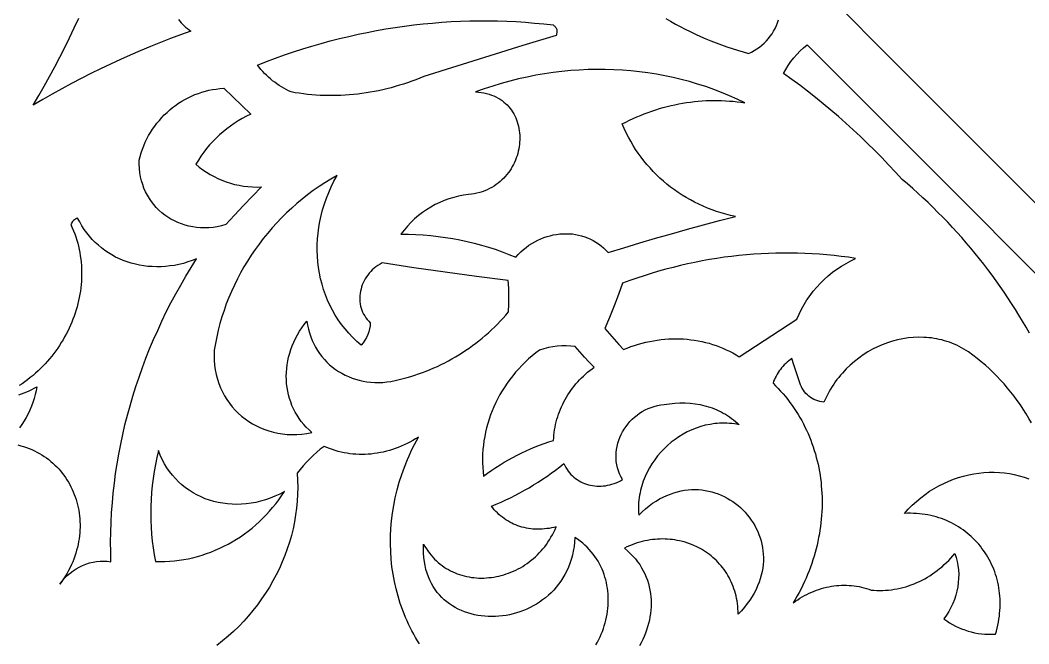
# Model space of a CAD drawing. Extents: x -3069 to -2029, y 258 to 1298.
# Drawn here: x -2813.2 to -2711.5, y 400.1 to 462.9 of the extents above; entities that cross this region are included whole.
import ezdxf

# ---------------------------------------------------------------- set-up
doc = ezdxf.new("R2010")
doc.units = 0
doc.layers.add('LAYER_1', color=18, linetype='CONTINUOUS')
doc.layers.add('LAYER_2', color=174, linetype='CONTINUOUS')

msp = doc.modelspace()

# ---------------------------------------------------------------- linework, layer by layer
at = {"layer": 'LAYER_1'}
for points in [[(-2797.28, 462.97), (-2797.15, 462.8), (-2797.01, 462.64), (-2796.86, 462.49), (-2796.71, 462.34), (-2796.55, 462.2), (-2796.38, 462.06), (-2796.21, 461.93), (-2796.03, 461.8), (-2797.06, 461.43), (-2798.08, 461.04), (-2799.1, 460.65), (-2800.11, 460.23), (-2801.12, 459.81), (-2802.13, 459.37), (-2803.13, 458.93), (-2804.13, 458.47), (-2805.12, 457.99), (-2806.1, 457.51), (-2807.09, 457.01), (-2808.06, 456.5), (-2809.03, 455.97), (-2810, 455.44), (-2810.95, 454.89), (-2811.91, 454.33), (-2811.35, 455.29), (-2810.8, 456.25), (-2810.27, 457.21), (-2809.75, 458.18), (-2809.23, 459.16), (-2808.74, 460.14), (-2808.25, 461.12), (-2807.78, 462.12), (-2807.32, 463.11)], [(-2748.15, 463.08), (-2747.67, 462.79), (-2747.17, 462.51), (-2746.68, 462.25), (-2746.18, 461.99), (-2745.67, 461.74), (-2745.16, 461.49), (-2744.64, 461.26), (-2744.12, 461.03), (-2743.59, 460.82), (-2743.06, 460.61), (-2742.53, 460.41), (-2741.99, 460.22), (-2741.45, 460.04), (-2740.9, 459.86), (-2740.35, 459.7), (-2739.79, 459.55), (-2739.5, 459.68), (-2739.22, 459.83), (-2738.96, 460), (-2738.7, 460.18), (-2738.46, 460.37), (-2738.22, 460.58), (-2738, 460.8), (-2737.8, 461.04), (-2737.61, 461.28), (-2737.43, 461.53), (-2737.27, 461.8), (-2737.12, 462.07), (-2736.99, 462.35), (-2736.88, 462.64), (-2736.78, 462.93)], [(-2711.47, 431.36), (-2711.81, 431.96), (-2712.17, 432.57), (-2712.53, 433.16), (-2712.89, 433.75), (-2713.27, 434.34), (-2713.65, 434.92), (-2714.04, 435.5), (-2714.43, 436.07), (-2714.83, 436.64), (-2715.24, 437.2), (-2715.66, 437.76), (-2716.08, 438.31), (-2716.51, 438.86), (-2716.95, 439.4), (-2717.4, 439.93), (-2717.85, 440.46), (-2718.3, 440.99), (-2718.77, 441.51), (-2719.24, 442.02), (-2719.72, 442.53), (-2720.2, 443.03), (-2720.7, 443.53), (-2721.19, 444.02), (-2721.7, 444.51), (-2722.21, 444.99), (-2722.73, 445.46), (-2723.25, 445.93), (-2723.78, 446.39), (-2724.32, 446.84), (-2724.99, 447.59), (-2725.68, 448.32), (-2726.37, 449.05), (-2727.07, 449.76), (-2727.79, 450.47), (-2728.51, 451.16), (-2729.24, 451.84), (-2729.98, 452.52), (-2730.73, 453.18), (-2731.5, 453.83), (-2732.27, 454.48), (-2733.05, 455.11), (-2733.84, 455.73), (-2734.63, 456.34), (-2735.44, 456.93), (-2736.26, 457.52), (-2736.04, 457.94), (-2735.79, 458.34), (-2735.52, 458.72), (-2735.23, 459.1), (-2734.93, 459.45), (-2734.6, 459.79), (-2734.25, 460.11), (-2733.88, 460.41), (-2696.24, 422.76)], [(-2813.47, 420.09), (-2813.18, 420.01), (-2812.89, 419.93), (-2812.61, 419.84), (-2812.33, 419.73), (-2812.06, 419.62), (-2811.8, 419.5), (-2811.54, 419.37), (-2811.29, 419.24), (-2811.05, 419.09), (-2810.81, 418.94), (-2810.58, 418.78), (-2810.36, 418.61), (-2810.14, 418.44), (-2809.93, 418.26), (-2809.73, 418.07), (-2809.53, 417.88), (-2809.34, 417.68), (-2809.16, 417.47), (-2808.99, 417.26), (-2808.82, 417.04), (-2808.67, 416.82), (-2808.52, 416.59), (-2808.37, 416.35), (-2808.24, 416.11), (-2808.11, 415.87), (-2807.99, 415.62), (-2807.88, 415.37), (-2807.78, 415.11), (-2807.68, 414.85), (-2807.59, 414.59), (-2807.52, 414.32), (-2807.45, 414.05), (-2807.39, 413.78), (-2807.33, 413.51), (-2807.29, 413.23), (-2807.25, 412.95), (-2807.23, 412.66), (-2807.21, 412.38), (-2807.2, 412.09), (-2807.2, 411.81), (-2807.21, 411.52), (-2807.23, 411.23), (-2807.26, 410.94), (-2807.29, 410.64), (-2807.34, 410.35), (-2807.4, 410.06), (-2807.46, 409.77), (-2807.54, 409.48), (-2807.63, 409.18), (-2807.72, 408.89), (-2807.83, 408.6), (-2807.94, 408.31), (-2808.07, 408.03), (-2808.2, 407.74), (-2808.35, 407.45), (-2808.51, 407.17), (-2808.67, 406.89), (-2808.85, 406.61), (-2809.04, 406.33), (-2809.24, 406.06), (-2809.01, 406.37), (-2808.75, 406.66), (-2808.49, 406.93), (-2808.2, 407.18), (-2807.9, 407.41), (-2807.59, 407.61), (-2807.27, 407.79), (-2806.94, 407.95), (-2806.6, 408.09), (-2806.25, 408.2), (-2805.89, 408.29), (-2805.53, 408.35), (-2805.17, 408.38), (-2804.81, 408.39), (-2804.45, 408.37), (-2804.09, 408.32), (-2804.11, 409.31), (-2804.12, 410.3), (-2804.11, 411.29), (-2804.07, 412.28), (-2804.02, 413.27), (-2803.94, 414.26), (-2803.85, 415.24), (-2803.74, 416.23), (-2803.61, 417.22), (-2803.46, 418.2), (-2803.29, 419.18), (-2803.1, 420.16), (-2802.89, 421.14), (-2802.67, 422.11), (-2802.42, 423.08), (-2802.16, 424.05), (-2801.87, 425.02), (-2801.57, 425.98), (-2801.25, 426.93), (-2800.91, 427.89), (-2800.55, 428.83), (-2800.18, 429.78), (-2799.79, 430.71), (-2799.37, 431.64), (-2798.94, 432.57), (-2798.5, 433.49), (-2798.03, 434.4), (-2797.55, 435.31), (-2797.05, 436.2), (-2796.53, 437.1), (-2795.99, 437.98), (-2795.44, 438.86), (-2795.89, 438.68), (-2796.33, 438.53), (-2796.78, 438.39), (-2797.23, 438.28), (-2797.68, 438.19), (-2798.13, 438.13), (-2798.58, 438.08), (-2799.03, 438.05), (-2799.47, 438.04), (-2799.91, 438.06), (-2800.35, 438.09), (-2800.78, 438.14), (-2801.2, 438.21), (-2801.62, 438.3), (-2802.04, 438.41), (-2802.44, 438.54), (-2802.84, 438.69), (-2803.23, 438.85), (-2803.61, 439.03), (-2803.98, 439.24), (-2804.34, 439.45), (-2804.69, 439.69), (-2805.03, 439.94), (-2805.35, 440.21), (-2805.67, 440.5), (-2805.97, 440.8), (-2806.25, 441.12), (-2806.52, 441.46), (-2806.77, 441.81), (-2807.01, 442.18), (-2807.23, 442.56), (-2807.44, 442.96), (-2807.56, 442.92), (-2807.67, 442.86), (-2807.77, 442.79), (-2807.86, 442.71), (-2807.95, 442.62), (-2808.01, 442.52), (-2808.07, 442.41), (-2808.11, 442.29), (-2807.98, 441.98), (-2807.85, 441.68), (-2807.73, 441.37), (-2807.62, 441.05), (-2807.52, 440.74), (-2807.43, 440.43), (-2807.35, 440.11), (-2807.28, 439.79), (-2807.22, 439.47), (-2807.17, 439.15), (-2807.12, 438.83), (-2807.09, 438.51), (-2807.06, 438.18), (-2807.04, 437.86), (-2807.04, 437.54), (-2807.04, 437.21), (-2807.04, 436.89), (-2807.06, 436.57), (-2807.09, 436.25), (-2807.12, 435.92), (-2807.16, 435.6), (-2807.21, 435.28), (-2807.27, 434.96), (-2807.34, 434.64), (-2807.42, 434.33), (-2807.5, 434.01), (-2807.59, 433.7), (-2807.69, 433.38), (-2807.79, 433.07), (-2807.91, 432.77), (-2808.03, 432.46), (-2808.16, 432.16), (-2808.29, 431.86), (-2808.44, 431.56), (-2808.59, 431.27), (-2808.75, 430.98), (-2808.91, 430.69), (-2809.09, 430.4), (-2809.27, 430.12), (-2809.45, 429.85), (-2809.65, 429.57), (-2809.85, 429.3), (-2810.05, 429.04), (-2810.27, 428.78), (-2810.49, 428.52), (-2810.71, 428.27), (-2810.95, 428.03), (-2811.19, 427.79), (-2811.43, 427.55), (-2811.68, 427.32), (-2811.94, 427.1), (-2812.21, 426.88), (-2812.48, 426.67), (-2812.75, 426.46), (-2813.03, 426.26), (-2813.32, 426.07)], [(-2711.28, 422.31), (-2711.54, 422.77), (-2711.82, 423.23), (-2712.1, 423.69), (-2712.39, 424.13), (-2712.7, 424.57), (-2713.02, 425), (-2713.34, 425.42), (-2713.68, 425.83), (-2714.03, 426.24), (-2714.39, 426.63), (-2714.76, 427.02), (-2715.14, 427.4), (-2715.52, 427.77), (-2715.92, 428.13), (-2716.33, 428.48), (-2716.75, 428.82), (-2717.18, 429.15), (-2717.62, 429.47), (-2717.85, 429.62), (-2718.08, 429.76), (-2718.32, 429.89), (-2718.56, 430.02), (-2718.8, 430.14), (-2719.05, 430.24), (-2719.3, 430.35), (-2719.55, 430.44), (-2719.8, 430.52), (-2720.05, 430.6), (-2720.31, 430.67), (-2720.57, 430.73), (-2720.83, 430.78), (-2721.09, 430.83), (-2721.35, 430.87), (-2721.61, 430.9), (-2721.87, 430.92), (-2722.14, 430.93), (-2722.67, 430.94), (-2723.19, 430.92), (-2723.72, 430.87), (-2724.25, 430.79), (-2724.77, 430.68), (-2725.29, 430.54), (-2725.8, 430.38), (-2726.31, 430.19), (-2726.81, 429.97), (-2727.29, 429.73), (-2727.77, 429.46), (-2728.24, 429.17), (-2728.69, 428.85), (-2729.13, 428.51), (-2729.55, 428.14), (-2729.95, 427.75), (-2730.34, 427.34), (-2730.52, 427.13), (-2730.7, 426.9), (-2730.88, 426.68), (-2731.05, 426.45), (-2731.21, 426.21), (-2731.37, 425.97), (-2731.52, 425.72), (-2731.67, 425.47), (-2731.81, 425.21), (-2731.95, 424.95), (-2732.07, 424.68), (-2732.19, 424.41), (-2732.41, 424.43), (-2732.62, 424.47), (-2732.82, 424.53), (-2733.02, 424.6), (-2733.21, 424.68), (-2733.39, 424.78), (-2733.56, 424.88), (-2733.72, 425.01), (-2733.87, 425.14), (-2734.02, 425.28), (-2734.15, 425.44), (-2734.27, 425.6), (-2734.38, 425.78), (-2734.47, 425.96), (-2734.55, 426.15), (-2734.62, 426.35), (-2734.84, 426.96), (-2735.04, 427.56), (-2735.24, 428.18), (-2735.42, 428.79), (-2735.59, 428.68), (-2735.75, 428.56), (-2735.9, 428.43), (-2736.05, 428.29), (-2736.19, 428.16), (-2736.33, 428.01), (-2736.46, 427.86), (-2736.59, 427.71), (-2736.7, 427.55), (-2736.81, 427.38), (-2736.92, 427.22), (-2737.02, 427.04), (-2737.11, 426.87), (-2737.19, 426.69), (-2737.27, 426.51), (-2737.33, 426.32), (-2737.07, 426.06), (-2736.81, 425.79), (-2736.56, 425.52), (-2736.31, 425.24), (-2736.08, 424.96), (-2735.85, 424.67), (-2735.63, 424.38), (-2735.41, 424.08), (-2735.2, 423.78), (-2735, 423.48), (-2734.81, 423.17), (-2734.62, 422.85), (-2734.44, 422.54), (-2734.27, 422.22), (-2734.11, 421.9), (-2733.95, 421.57), (-2733.8, 421.24), (-2733.66, 420.9), (-2733.53, 420.57), (-2733.4, 420.23), (-2733.28, 419.89), (-2733.17, 419.54), (-2733.06, 419.19), (-2732.97, 418.84), (-2732.88, 418.49), (-2732.79, 418.14), (-2732.72, 417.78), (-2732.65, 417.42), (-2732.59, 417.06), (-2732.54, 416.7), (-2732.49, 416.33), (-2732.46, 415.97), (-2732.43, 415.6), (-2732.4, 415.23), (-2732.39, 414.86), (-2732.38, 414.49), (-2732.38, 414.12), (-2732.39, 413.75), (-2732.4, 413.38), (-2732.43, 413), (-2732.46, 412.63), (-2732.5, 412.25), (-2732.54, 411.88), (-2732.6, 411.5), (-2732.66, 411.13), (-2732.73, 410.76), (-2732.8, 410.38), (-2732.89, 410.01), (-2732.98, 409.64), (-2733.08, 409.26), (-2733.19, 408.89), (-2733.3, 408.52), (-2733.42, 408.15), (-2733.55, 407.78), (-2733.69, 407.41), (-2733.84, 407.05), (-2733.99, 406.68), (-2734.15, 406.32), (-2734.32, 405.96), (-2734.5, 405.6), (-2734.69, 405.24), (-2734.88, 404.89), (-2735.08, 404.53), (-2735.29, 404.18), (-2735.07, 404.34), (-2734.84, 404.5), (-2734.62, 404.64), (-2734.39, 404.78), (-2734.15, 404.91), (-2733.91, 405.04), (-2733.68, 405.15), (-2733.43, 405.26), (-2733.19, 405.36), (-2732.94, 405.46), (-2732.7, 405.54), (-2732.45, 405.62), (-2732.2, 405.69), (-2731.95, 405.75), (-2731.69, 405.8), (-2731.44, 405.85), (-2731.19, 405.89), (-2730.93, 405.92), (-2730.68, 405.94), (-2730.42, 405.95), (-2730.17, 405.96), (-2729.91, 405.95), (-2729.66, 405.94), (-2729.41, 405.92), (-2729.16, 405.9), (-2728.91, 405.86), (-2728.66, 405.82), (-2728.41, 405.77), (-2728.17, 405.71), (-2727.92, 405.64), (-2727.68, 405.56), (-2727.44, 405.47), (-2727.15, 405.45), (-2726.86, 405.43), (-2726.56, 405.43), (-2726.27, 405.43), (-2725.98, 405.45), (-2725.68, 405.47), (-2725.39, 405.5), (-2725.1, 405.55), (-2724.81, 405.6), (-2724.52, 405.66), (-2724.23, 405.73), (-2723.95, 405.81), (-2723.67, 405.9), (-2723.39, 406), (-2723.11, 406.1), (-2722.84, 406.22), (-2722.56, 406.34), (-2722.3, 406.47), (-2722.03, 406.61), (-2721.77, 406.76), (-2721.51, 406.92), (-2721.26, 407.09), (-2721.01, 407.26), (-2720.77, 407.44), (-2720.53, 407.63), (-2720.29, 407.82), (-2720.07, 408.03), (-2719.84, 408.24), (-2719.62, 408.46), (-2719.41, 408.68), (-2719.21, 408.92), (-2719.01, 409.16), (-2718.87, 408.75), (-2718.77, 408.34), (-2718.69, 407.93), (-2718.64, 407.5), (-2718.61, 407.08), (-2718.62, 406.65), (-2718.65, 406.22), (-2718.71, 405.8), (-2718.79, 405.37), (-2718.9, 404.95), (-2719.04, 404.53), (-2719.2, 404.12), (-2719.39, 403.72), (-2719.6, 403.32), (-2719.84, 402.93), (-2720.1, 402.56), (-2719.82, 402.36), (-2719.54, 402.17), (-2719.24, 402), (-2718.94, 401.84), (-2718.63, 401.7), (-2718.32, 401.56), (-2718, 401.45), (-2717.67, 401.34), (-2717.34, 401.25), (-2717, 401.17), (-2716.66, 401.11), (-2716.31, 401.06), (-2715.97, 401.03), (-2715.61, 401.01), (-2715.26, 401.01), (-2714.9, 401.02), (-2714.81, 401.32), (-2714.73, 401.63), (-2714.66, 401.93), (-2714.6, 402.23), (-2714.55, 402.53), (-2714.51, 402.83), (-2714.48, 403.12), (-2714.45, 403.42), (-2714.43, 403.71), (-2714.43, 404), (-2714.43, 404.29), (-2714.44, 404.58), (-2714.46, 404.87), (-2714.48, 405.15), (-2714.52, 405.43), (-2714.56, 405.71), (-2714.61, 405.98), (-2714.67, 406.25), (-2714.74, 406.52), (-2714.81, 406.79), (-2714.89, 407.05), (-2714.98, 407.31), (-2715.08, 407.56), (-2715.18, 407.82), (-2715.29, 408.06), (-2715.41, 408.31), (-2715.54, 408.54), (-2715.67, 408.78), (-2715.81, 409.01), (-2715.95, 409.23), (-2716.1, 409.46), (-2716.26, 409.67), (-2716.42, 409.88), (-2716.59, 410.09), (-2716.77, 410.29), (-2716.95, 410.48), (-2717.14, 410.67), (-2717.34, 410.86), (-2717.54, 411.04), (-2717.74, 411.21), (-2717.95, 411.37), (-2718.17, 411.53), (-2718.39, 411.69), (-2718.62, 411.83), (-2718.85, 411.97), (-2719.09, 412.11), (-2719.33, 412.23), (-2719.58, 412.35), (-2719.83, 412.47), (-2720.08, 412.57), (-2720.34, 412.67), (-2720.61, 412.76), (-2720.88, 412.84), (-2721.15, 412.91), (-2721.43, 412.98), (-2721.71, 413.04), (-2721.99, 413.09), (-2722.28, 413.13), (-2722.57, 413.16), (-2722.87, 413.19), (-2723.17, 413.2), (-2723.47, 413.21), (-2723.78, 413.21), (-2724.09, 413.2), (-2723.7, 413.62), (-2723.29, 414.03), (-2722.87, 414.41), (-2722.44, 414.77), (-2721.99, 415.1), (-2721.54, 415.42), (-2721.07, 415.71), (-2720.6, 415.97), (-2720.11, 416.22), (-2719.62, 416.44), (-2719.12, 416.63), (-2718.62, 416.8), (-2718.11, 416.95), (-2717.6, 417.08), (-2717.09, 417.18), (-2716.57, 417.26), (-2716.06, 417.31), (-2715.54, 417.34), (-2715.03, 417.34), (-2714.51, 417.32), (-2714, 417.27), (-2713.5, 417.2), (-2713, 417.11), (-2712.5, 416.99), (-2712.02, 416.84), (-2711.53, 416.67)], [(-2813.37, 425.15), (-2813.1, 425.24), (-2812.84, 425.33), (-2812.57, 425.44), (-2812.32, 425.56), (-2812.06, 425.68), (-2811.81, 425.81), (-2811.56, 425.96), (-2811.63, 425.55), (-2811.72, 425.16), (-2811.82, 424.76), (-2811.95, 424.37), (-2812.09, 423.99), (-2812.25, 423.61), (-2812.43, 423.24), (-2812.62, 422.87), (-2812.83, 422.52), (-2813.05, 422.17), (-2813.29, 421.83)], [(-2755.18, 399.95), (-2755.03, 400.21), (-2754.89, 400.48), (-2754.76, 400.76), (-2754.64, 401.03), (-2754.53, 401.31), (-2754.43, 401.59), (-2754.34, 401.88), (-2754.25, 402.17), (-2754.18, 402.45), (-2754.12, 402.74), (-2754.06, 403.04), (-2754.02, 403.33), (-2753.98, 403.62), (-2753.96, 403.91), (-2753.94, 404.2), (-2753.94, 404.5), (-2753.94, 404.79), (-2753.96, 405.08), (-2753.98, 405.37), (-2754.02, 405.65), (-2754.07, 405.94), (-2754.12, 406.22), (-2754.19, 406.5), (-2754.27, 406.78), (-2754.36, 407.05), (-2754.46, 407.33), (-2754.57, 407.59), (-2754.69, 407.86), (-2754.82, 408.11), (-2754.97, 408.37), (-2755.12, 408.62), (-2755.29, 408.86), (-2755.47, 409.1), (-2755.65, 409.33), (-2755.85, 409.56), (-2756.07, 409.78), (-2756.29, 409.99), (-2756.52, 410.2), (-2756.77, 410.4), (-2757.03, 410.59), (-2757.3, 410.77), (-2757.33, 410.3), (-2757.39, 409.85), (-2757.47, 409.4), (-2757.56, 408.98), (-2757.68, 408.56), (-2757.81, 408.16), (-2757.96, 407.78), (-2758.13, 407.4), (-2758.31, 407.05), (-2758.51, 406.7), (-2758.72, 406.37), (-2758.95, 406.06), (-2759.19, 405.76), (-2759.44, 405.47), (-2759.7, 405.2), (-2759.98, 404.94), (-2760.27, 404.7), (-2760.56, 404.47), (-2760.87, 404.26), (-2761.18, 404.06), (-2761.5, 403.87), (-2761.83, 403.7), (-2762.16, 403.55), (-2762.5, 403.41), (-2762.84, 403.28), (-2763.19, 403.17), (-2763.54, 403.07), (-2763.9, 402.99), (-2764.25, 402.92), (-2764.61, 402.87), (-2764.97, 402.83), (-2765.32, 402.81), (-2765.68, 402.8), (-2766.04, 402.81), (-2766.39, 402.83), (-2766.74, 402.87), (-2767.09, 402.92), (-2767.43, 402.99), (-2767.77, 403.07), (-2768.1, 403.16), (-2768.43, 403.28), (-2768.75, 403.4), (-2769.06, 403.55), (-2769.36, 403.71), (-2769.65, 403.88), (-2769.94, 404.07), (-2770.21, 404.27), (-2770.47, 404.49), (-2770.72, 404.73), (-2770.96, 404.98), (-2771.18, 405.24), (-2771.39, 405.52), (-2771.59, 405.82), (-2771.77, 406.13), (-2771.93, 406.46), (-2772.08, 406.8), (-2772.21, 407.16), (-2772.32, 407.54), (-2772.41, 407.93), (-2772.48, 408.33), (-2772.53, 408.75), (-2772.56, 409.19), (-2772.57, 409.64), (-2772.56, 410.11), (-2772.42, 409.87), (-2772.28, 409.63), (-2772.13, 409.41), (-2771.97, 409.19), (-2771.8, 408.98), (-2771.63, 408.79), (-2771.45, 408.6), (-2771.27, 408.42), (-2771.08, 408.25), (-2770.89, 408.09), (-2770.69, 407.93), (-2770.48, 407.79), (-2770.27, 407.65), (-2770.06, 407.53), (-2769.84, 407.41), (-2769.62, 407.3), (-2769.39, 407.2), (-2769.16, 407.11), (-2768.93, 407.03), (-2768.69, 406.96), (-2768.46, 406.89), (-2768.21, 406.84), (-2767.97, 406.79), (-2767.73, 406.75), (-2767.48, 406.72), (-2767.23, 406.7), (-2766.98, 406.68), (-2766.73, 406.68), (-2766.48, 406.68), (-2766.23, 406.7), (-2765.98, 406.72), (-2765.73, 406.74), (-2765.48, 406.78), (-2765.22, 406.83), (-2764.97, 406.88), (-2764.73, 406.94), (-2764.48, 407.01), (-2764.23, 407.09), (-2763.99, 407.17), (-2763.75, 407.27), (-2763.51, 407.37), (-2763.27, 407.48), (-2763.03, 407.6), (-2762.8, 407.72), (-2762.57, 407.86), (-2762.35, 408), (-2762.13, 408.15), (-2761.91, 408.3), (-2761.7, 408.47), (-2761.49, 408.64), (-2761.29, 408.82), (-2761.09, 409.01), (-2760.9, 409.21), (-2760.71, 409.41), (-2760.53, 409.62), (-2760.35, 409.84), (-2760.18, 410.06), (-2760.02, 410.3), (-2759.86, 410.54), (-2759.72, 410.79), (-2759.57, 411.04), (-2759.44, 411.3), (-2759.31, 411.57), (-2759.2, 411.85), (-2759.43, 411.79), (-2759.67, 411.74), (-2759.9, 411.69), (-2760.14, 411.66), (-2760.37, 411.63), (-2760.61, 411.61), (-2760.84, 411.6), (-2761.07, 411.6), (-2761.3, 411.61), (-2761.53, 411.62), (-2761.76, 411.65), (-2761.98, 411.68), (-2762.2, 411.72), (-2762.42, 411.76), (-2762.64, 411.82), (-2762.86, 411.88), (-2763.07, 411.95), (-2763.27, 412.03), (-2763.48, 412.12), (-2763.68, 412.21), (-2763.88, 412.32), (-2764.07, 412.43), (-2764.26, 412.54), (-2764.44, 412.67), (-2764.62, 412.8), (-2764.79, 412.94), (-2764.96, 413.08), (-2765.12, 413.24), (-2765.28, 413.4), (-2765.43, 413.56), (-2765.58, 413.74), (-2765.71, 413.92), (-2765.23, 414.12), (-2764.74, 414.33), (-2764.26, 414.55), (-2763.79, 414.78), (-2763.31, 415.02), (-2762.84, 415.26), (-2762.38, 415.52), (-2761.92, 415.78), (-2761.47, 416.06), (-2761.02, 416.34), (-2760.57, 416.63), (-2760.13, 416.93), (-2759.69, 417.24), (-2759.26, 417.55), (-2758.84, 417.88), (-2758.42, 418.21), (-2758.32, 418.01), (-2758.22, 417.82), (-2758.1, 417.63), (-2757.98, 417.46), (-2757.85, 417.29), (-2757.71, 417.13), (-2757.56, 416.98), (-2757.4, 416.84), (-2757.24, 416.71), (-2757.07, 416.6), (-2756.89, 416.49), (-2756.71, 416.38), (-2756.52, 416.29), (-2756.33, 416.21), (-2756.13, 416.14), (-2755.93, 416.08), (-2755.73, 416.03), (-2755.52, 416), (-2755.31, 415.97), (-2755.1, 415.95), (-2754.88, 415.94), (-2754.66, 415.95), (-2754.45, 415.96), (-2754.23, 415.99), (-2754.01, 416.03), (-2753.79, 416.08), (-2753.57, 416.14), (-2753.35, 416.21), (-2753.14, 416.29), (-2752.92, 416.39), (-2752.71, 416.49), (-2752.5, 416.61), (-2752.66, 416.9), (-2752.8, 417.19), (-2752.92, 417.49), (-2753.01, 417.8), (-2753.08, 418.1), (-2753.13, 418.41), (-2753.15, 418.72), (-2753.16, 419.03), (-2753.14, 419.34), (-2753.1, 419.65), (-2753.05, 419.95), (-2752.97, 420.26), (-2752.88, 420.56), (-2752.77, 420.85), (-2752.64, 421.14), (-2752.49, 421.42), (-2752.33, 421.69), (-2752.15, 421.95), (-2751.96, 422.2), (-2751.75, 422.45), (-2751.53, 422.68), (-2751.29, 422.9), (-2751.04, 423.1), (-2750.78, 423.29), (-2750.51, 423.46), (-2750.22, 423.62), (-2749.92, 423.76), (-2749.62, 423.88), (-2749.3, 423.98), (-2748.97, 424.07), (-2748.63, 424.13), (-2748.29, 424.16), (-2747.76, 424.25), (-2747.24, 424.31), (-2746.72, 424.34), (-2746.2, 424.34), (-2745.69, 424.31), (-2745.18, 424.25), (-2744.68, 424.16), (-2744.19, 424.05), (-2743.71, 423.9), (-2743.48, 423.82), (-2743.24, 423.73), (-2743.01, 423.63), (-2742.79, 423.53), (-2742.56, 423.42), (-2742.34, 423.3), (-2742.13, 423.18), (-2741.92, 423.05), (-2741.71, 422.91), (-2741.5, 422.77), (-2741.3, 422.62), (-2741.11, 422.46), (-2740.92, 422.3), (-2740.73, 422.13), (-2740.98, 422.18), (-2741.23, 422.21), (-2741.48, 422.25), (-2741.73, 422.27), (-2741.98, 422.28), (-2742.22, 422.29), (-2742.47, 422.29), (-2742.71, 422.28), (-2742.96, 422.26), (-2743.2, 422.24), (-2743.68, 422.17), (-2744.16, 422.07), (-2744.62, 421.94), (-2745.08, 421.79), (-2745.53, 421.61), (-2745.97, 421.4), (-2746.4, 421.17), (-2746.81, 420.92), (-2747.21, 420.65), (-2747.6, 420.36), (-2747.97, 420.04), (-2748.32, 419.71), (-2748.65, 419.36), (-2748.97, 418.99), (-2749.26, 418.6), (-2749.54, 418.2), (-2749.79, 417.78), (-2750.02, 417.35), (-2750.23, 416.91), (-2750.41, 416.46), (-2750.56, 415.99), (-2750.69, 415.52), (-2750.74, 415.28), (-2750.79, 415.03), (-2750.82, 414.79), (-2750.85, 414.54), (-2750.88, 414.29), (-2750.89, 414.04), (-2750.9, 413.79), (-2750.9, 413.54), (-2750.89, 413.28), (-2750.87, 413.03), (-2750.53, 413.36), (-2750.18, 413.67), (-2749.83, 413.95), (-2749.48, 414.21), (-2749.12, 414.44), (-2748.76, 414.65), (-2748.4, 414.84), (-2748.04, 415.01), (-2747.68, 415.15), (-2747.32, 415.28), (-2746.96, 415.38), (-2746.6, 415.46), (-2746.25, 415.53), (-2745.89, 415.57), (-2745.54, 415.59), (-2745.19, 415.6), (-2744.84, 415.59), (-2744.5, 415.56), (-2744.16, 415.51), (-2743.83, 415.45), (-2743.5, 415.37), (-2743.18, 415.27), (-2742.87, 415.16), (-2742.56, 415.04), (-2742.25, 414.9), (-2741.96, 414.74), (-2741.67, 414.57), (-2741.39, 414.39), (-2741.12, 414.2), (-2740.86, 413.99), (-2740.61, 413.78), (-2740.37, 413.55), (-2740.14, 413.31), (-2739.92, 413.06), (-2739.72, 412.8), (-2739.52, 412.53), (-2739.34, 412.25), (-2739.17, 411.97), (-2739.02, 411.67), (-2738.87, 411.37), (-2738.75, 411.06), (-2738.63, 410.75), (-2738.54, 410.42), (-2738.46, 410.1), (-2738.39, 409.76), (-2738.34, 409.43), (-2738.31, 409.09), (-2738.3, 408.74), (-2738.3, 408.39), (-2738.33, 408.04), (-2738.37, 407.68), (-2738.43, 407.33), (-2738.51, 406.97), (-2738.61, 406.61), (-2738.73, 406.25), (-2738.88, 405.89), (-2739.04, 405.53), (-2739.23, 405.17), (-2739.44, 404.81), (-2739.67, 404.45), (-2739.93, 404.1), (-2740.21, 403.74), (-2740.52, 403.39), (-2740.85, 403.05), (-2740.85, 403.32), (-2740.87, 403.59), (-2740.89, 403.86), (-2740.92, 404.12), (-2740.96, 404.38), (-2741.01, 404.63), (-2741.06, 404.88), (-2741.12, 405.13), (-2741.19, 405.37), (-2741.27, 405.61), (-2741.36, 405.84), (-2741.45, 406.07), (-2741.54, 406.29), (-2741.65, 406.51), (-2741.76, 406.73), (-2741.88, 406.94), (-2742, 407.14), (-2742.13, 407.34), (-2742.27, 407.54), (-2742.41, 407.73), (-2742.56, 407.91), (-2742.72, 408.09), (-2742.88, 408.27), (-2743.04, 408.44), (-2743.21, 408.6), (-2743.39, 408.76), (-2743.57, 408.91), (-2743.75, 409.05), (-2744.13, 409.33), (-2744.53, 409.58), (-2744.95, 409.8), (-2745.38, 410), (-2745.82, 410.17), (-2746.28, 410.32), (-2746.75, 410.43), (-2746.99, 410.48), (-2747.23, 410.52), (-2747.47, 410.56), (-2747.71, 410.58), (-2747.96, 410.6), (-2748.21, 410.61), (-2748.46, 410.62), (-2748.71, 410.61), (-2748.97, 410.6), (-2749.22, 410.58), (-2749.48, 410.55), (-2749.73, 410.52), (-2749.99, 410.47), (-2750.25, 410.42), (-2750.51, 410.36), (-2750.76, 410.29), (-2751.02, 410.22), (-2751.28, 410.13), (-2751.54, 410.04), (-2751.8, 409.93), (-2752.06, 409.82), (-2752.32, 409.7), (-2752.01, 409.44), (-2751.72, 409.17), (-2751.46, 408.9), (-2751.21, 408.61), (-2750.98, 408.32), (-2750.77, 408.03), (-2750.58, 407.72), (-2750.41, 407.41), (-2750.26, 407.1), (-2750.12, 406.78), (-2750, 406.46), (-2749.9, 406.13), (-2749.81, 405.81), (-2749.74, 405.47), (-2749.69, 405.14), (-2749.65, 404.8), (-2749.62, 404.47), (-2749.62, 404.13), (-2749.62, 403.79), (-2749.65, 403.45), (-2749.68, 403.11), (-2749.74, 402.77), (-2749.8, 402.44), (-2749.88, 402.1), (-2749.97, 401.77), (-2750.08, 401.44), (-2750.19, 401.12), (-2750.32, 400.8), (-2750.46, 400.48), (-2750.62, 400.16), (-2750.78, 399.86)], [(-2772.98, 400.04), (-2773.18, 400.36), (-2773.37, 400.69), (-2773.56, 401.02), (-2773.74, 401.35), (-2773.91, 401.69), (-2774.07, 402.02), (-2774.23, 402.37), (-2774.38, 402.71), (-2774.53, 403.06), (-2774.66, 403.41), (-2774.79, 403.77), (-2774.92, 404.13), (-2775.03, 404.49), (-2775.14, 404.85), (-2775.24, 405.21), (-2775.33, 405.58), (-2775.5, 406.32), (-2775.64, 407.07), (-2775.75, 407.82), (-2775.82, 408.58), (-2775.87, 409.35), (-2775.9, 410.12), (-2775.89, 410.89), (-2775.85, 411.67), (-2775.78, 412.45), (-2775.69, 413.22), (-2775.56, 414), (-2775.41, 414.78), (-2775.22, 415.56), (-2775.01, 416.33), (-2774.76, 417.1), (-2774.49, 417.87), (-2774.18, 418.63), (-2774.02, 419.01), (-2773.85, 419.39), (-2773.67, 419.76), (-2773.49, 420.14), (-2773.29, 420.51), (-2773.09, 420.88), (-2773.37, 420.7), (-2773.65, 420.53), (-2773.94, 420.38), (-2774.23, 420.23), (-2774.52, 420.09), (-2774.81, 419.96), (-2775.11, 419.84), (-2775.41, 419.73), (-2775.71, 419.63), (-2776.01, 419.54), (-2776.31, 419.45), (-2776.62, 419.38), (-2776.92, 419.32), (-2777.23, 419.26), (-2777.54, 419.22), (-2777.85, 419.18), (-2778.15, 419.16), (-2778.46, 419.14), (-2778.77, 419.14), (-2779.07, 419.14), (-2779.38, 419.16), (-2779.68, 419.18), (-2779.98, 419.21), (-2780.28, 419.26), (-2780.58, 419.31), (-2780.88, 419.37), (-2781.17, 419.44), (-2781.47, 419.53), (-2781.76, 419.62), (-2782.04, 419.72), (-2782.32, 419.83), (-2782.6, 419.95), (-2782.98, 419.66), (-2783.34, 419.35), (-2783.7, 419.03), (-2784.04, 418.69), (-2784.37, 418.35), (-2784.69, 418), (-2785, 417.63), (-2785.3, 417.26), (-2785.26, 416.55), (-2785.24, 415.84), (-2785.26, 415.14), (-2785.3, 414.44), (-2785.36, 413.73), (-2785.46, 413.04), (-2785.58, 412.34), (-2785.72, 411.65), (-2785.89, 410.97), (-2786.09, 410.29), (-2786.3, 409.62), (-2786.55, 408.96), (-2786.81, 408.3), (-2787.1, 407.65), (-2787.42, 407.01), (-2787.75, 406.39), (-2788.11, 405.77), (-2788.49, 405.16), (-2788.89, 404.57), (-2789.31, 403.99), (-2789.76, 403.42), (-2790.22, 402.87), (-2790.7, 402.33), (-2791.2, 401.81), (-2791.72, 401.31), (-2792.26, 400.82), (-2792.82, 400.35), (-2793.4, 399.89)]]:
    msp.add_lwpolyline(points, dxfattribs=at)
for points in [[(-2785.91, 455.67), (-2786.17, 455.78), (-2786.41, 455.91), (-2786.65, 456.04), (-2786.89, 456.18), (-2787.12, 456.32), (-2787.35, 456.48), (-2787.57, 456.64), (-2787.79, 456.8), (-2788, 456.98), (-2788.2, 457.16), (-2788.4, 457.34), (-2788.59, 457.53), (-2788.78, 457.73), (-2788.96, 457.94), (-2789.14, 458.15), (-2789.31, 458.36), (-2788.4, 458.72), (-2787.49, 459.06), (-2786.58, 459.39), (-2785.66, 459.7), (-2784.74, 460), (-2783.82, 460.28), (-2782.89, 460.55), (-2781.97, 460.8), (-2781.04, 461.04), (-2780.11, 461.26), (-2779.17, 461.47), (-2778.24, 461.67), (-2777.3, 461.84), (-2776.37, 462.01), (-2775.43, 462.16), (-2774.49, 462.29), (-2773.55, 462.41), (-2772.61, 462.52), (-2771.67, 462.61), (-2770.73, 462.69), (-2769.79, 462.75), (-2768.85, 462.79), (-2767.91, 462.82), (-2766.98, 462.84), (-2766.04, 462.84), (-2765.1, 462.82), (-2764.17, 462.79), (-2763.23, 462.75), (-2762.3, 462.69), (-2761.37, 462.61), (-2760.44, 462.52), (-2759.51, 462.41), (-2759.45, 462.38), (-2759.38, 462.33), (-2759.33, 462.28), (-2759.28, 462.23), (-2759.23, 462.17), (-2759.2, 462.1), (-2759.14, 461.97), (-2759.11, 461.82), (-2759.12, 461.66), (-2759.15, 461.51), (-2759.17, 461.43), (-2759.21, 461.35), (-2762.54, 460.34), (-2765.87, 459.31), (-2769.2, 458.27), (-2772.53, 457.22), (-2772.93, 457.05), (-2773.34, 456.89), (-2773.75, 456.74), (-2774.17, 456.59), (-2774.58, 456.46), (-2775, 456.33), (-2775.41, 456.2), (-2775.83, 456.09), (-2776.25, 455.98), (-2776.67, 455.88), (-2777.09, 455.79), (-2777.51, 455.71), (-2777.93, 455.63), (-2778.35, 455.56), (-2778.78, 455.5), (-2779.2, 455.45), (-2779.62, 455.4), (-2780.05, 455.37), (-2780.47, 455.34), (-2780.89, 455.31), (-2781.31, 455.3), (-2781.74, 455.29), (-2782.16, 455.3), (-2782.58, 455.31), (-2783, 455.32), (-2783.42, 455.35), (-2783.84, 455.38), (-2784.26, 455.42), (-2784.67, 455.47), (-2785.09, 455.53), (-2785.5, 455.59)], [(-2741.12, 443.11), (-2741.61, 443.22), (-2742.09, 443.34), (-2742.56, 443.48), (-2743.02, 443.63), (-2743.48, 443.79), (-2743.93, 443.96), (-2744.38, 444.15), (-2744.81, 444.35), (-2745.24, 444.56), (-2745.66, 444.78), (-2746.08, 445.02), (-2746.48, 445.27), (-2746.88, 445.53), (-2747.27, 445.8), (-2747.65, 446.08), (-2748.02, 446.37), (-2748.38, 446.68), (-2748.73, 446.99), (-2749.07, 447.32), (-2749.41, 447.65), (-2749.73, 448), (-2750.04, 448.36), (-2750.34, 448.72), (-2750.63, 449.1), (-2750.91, 449.48), (-2751.18, 449.88), (-2751.44, 450.28), (-2751.68, 450.7), (-2751.91, 451.12), (-2752.14, 451.55), (-2752.34, 451.99), (-2752.54, 452.44), (-2752.17, 452.63), (-2751.8, 452.81), (-2751.43, 452.98), (-2751.06, 453.15), (-2750.68, 453.3), (-2750.31, 453.46), (-2749.93, 453.6), (-2749.54, 453.73), (-2749.16, 453.86), (-2748.78, 453.98), (-2748.39, 454.09), (-2748, 454.19), (-2747.61, 454.29), (-2747.22, 454.38), (-2746.83, 454.46), (-2746.44, 454.53), (-2746.05, 454.59), (-2745.66, 454.65), (-2745.26, 454.69), (-2744.87, 454.73), (-2744.48, 454.76), (-2744.08, 454.79), (-2743.69, 454.8), (-2743.3, 454.81), (-2742.9, 454.81), (-2742.51, 454.8), (-2742.12, 454.78), (-2741.73, 454.75), (-2741.34, 454.72), (-2740.95, 454.67), (-2740.56, 454.62), (-2740.18, 454.56), (-2740.95, 454.93), (-2741.73, 455.28), (-2742.52, 455.61), (-2743.31, 455.92), (-2744.12, 456.2), (-2744.93, 456.46), (-2745.75, 456.71), (-2746.58, 456.93), (-2747.41, 457.12), (-2748.25, 457.3), (-2749.09, 457.46), (-2749.94, 457.59), (-2750.79, 457.7), (-2751.65, 457.79), (-2752.51, 457.86), (-2753.37, 457.9), (-2754.24, 457.93), (-2755.11, 457.93), (-2755.98, 457.91), (-2756.86, 457.87), (-2757.73, 457.81), (-2758.61, 457.72), (-2759.48, 457.61), (-2760.36, 457.49), (-2761.24, 457.34), (-2762.11, 457.16), (-2762.98, 456.97), (-2763.86, 456.75), (-2764.73, 456.51), (-2765.59, 456.25), (-2766.46, 455.97), (-2767.32, 455.66), (-2767.03, 455.64), (-2766.74, 455.61), (-2766.47, 455.56), (-2766.21, 455.51), (-2765.96, 455.44), (-2765.71, 455.35), (-2765.48, 455.26), (-2765.26, 455.16), (-2765.05, 455.05), (-2764.84, 454.92), (-2764.65, 454.79), (-2764.47, 454.65), (-2764.3, 454.5), (-2764.13, 454.35), (-2763.98, 454.18), (-2763.84, 454.01), (-2763.71, 453.83), (-2763.58, 453.65), (-2763.47, 453.45), (-2763.37, 453.26), (-2763.27, 453.06), (-2763.19, 452.85), (-2763.11, 452.64), (-2763.05, 452.42), (-2762.99, 452.2), (-2762.95, 451.98), (-2762.91, 451.76), (-2762.89, 451.53), (-2762.87, 451.3), (-2762.86, 451.07), (-2762.86, 450.84), (-2762.88, 450.61), (-2762.9, 450.38), (-2762.93, 450.15), (-2762.97, 449.92), (-2763.02, 449.69), (-2763.07, 449.46), (-2763.14, 449.23), (-2763.22, 449.01), (-2763.3, 448.79), (-2763.4, 448.57), (-2763.5, 448.35), (-2763.62, 448.14), (-2763.74, 447.93), (-2763.87, 447.73), (-2764.01, 447.53), (-2764.16, 447.34), (-2764.32, 447.15), (-2764.48, 446.97), (-2764.66, 446.8), (-2764.84, 446.63), (-2765.04, 446.48), (-2765.24, 446.33), (-2765.45, 446.18), (-2765.67, 446.05), (-2765.9, 445.93), (-2766.14, 445.81), (-2766.38, 445.71), (-2766.64, 445.61), (-2766.9, 445.53), (-2767.18, 445.46), (-2767.46, 445.4), (-2767.74, 445.35), (-2768.04, 445.32), (-2768.54, 445.25), (-2769.03, 445.16), (-2769.52, 445.04), (-2770, 444.9), (-2770.47, 444.73), (-2770.93, 444.53), (-2771.39, 444.31), (-2771.83, 444.07), (-2772.26, 443.8), (-2772.68, 443.51), (-2773.08, 443.2), (-2773.47, 442.87), (-2773.84, 442.52), (-2774.19, 442.14), (-2774.53, 441.75), (-2774.85, 441.34), (-2774.09, 441.33), (-2773.34, 441.3), (-2772.59, 441.26), (-2771.84, 441.19), (-2771.09, 441.11), (-2770.36, 441.01), (-2769.62, 440.89), (-2768.89, 440.76), (-2768.17, 440.6), (-2767.45, 440.43), (-2766.73, 440.24), (-2766.03, 440.03), (-2765.33, 439.81), (-2764.63, 439.56), (-2763.95, 439.3), (-2763.27, 439.02), (-2763.02, 439.29), (-2762.76, 439.55), (-2762.5, 439.78), (-2762.22, 440), (-2761.94, 440.21), (-2761.65, 440.4), (-2761.35, 440.57), (-2761.05, 440.72), (-2760.74, 440.86), (-2760.43, 440.99), (-2760.11, 441.09), (-2759.8, 441.18), (-2759.48, 441.26), (-2759.16, 441.31), (-2758.83, 441.35), (-2758.51, 441.38), (-2758.19, 441.38), (-2757.87, 441.37), (-2757.56, 441.35), (-2757.24, 441.3), (-2756.93, 441.24), (-2756.63, 441.17), (-2756.32, 441.07), (-2756.03, 440.96), (-2755.74, 440.83), (-2755.46, 440.69), (-2755.19, 440.53), (-2754.92, 440.35), (-2754.67, 440.15), (-2754.42, 439.94), (-2754.19, 439.71), (-2753.96, 439.47), (-2752.37, 439.96), (-2750.77, 440.45), (-2749.17, 440.92), (-2747.56, 441.38), (-2745.96, 441.83), (-2744.35, 442.27), (-2742.74, 442.7)], [(-2788.89, 446.09), (-2789.81, 445.16), (-2790.72, 444.21), (-2791.62, 443.26), (-2792.5, 442.29), (-2792.94, 442.18), (-2793.36, 442.08), (-2793.79, 442.02), (-2794.21, 441.98), (-2794.63, 441.96), (-2795.04, 441.97), (-2795.44, 442), (-2795.84, 442.06), (-2796.23, 442.14), (-2796.61, 442.23), (-2796.98, 442.36), (-2797.34, 442.5), (-2797.69, 442.66), (-2798.03, 442.84), (-2798.35, 443.04), (-2798.66, 443.26), (-2798.96, 443.49), (-2799.24, 443.75), (-2799.51, 444.02), (-2799.76, 444.31), (-2800, 444.61), (-2800.21, 444.92), (-2800.41, 445.26), (-2800.59, 445.6), (-2800.75, 445.96), (-2800.88, 446.33), (-2801, 446.72), (-2801.09, 447.11), (-2801.16, 447.52), (-2801.21, 447.94), (-2801.23, 448.37), (-2801.23, 448.8), (-2801.14, 449.17), (-2801.03, 449.54), (-2800.91, 449.9), (-2800.77, 450.25), (-2800.62, 450.6), (-2800.46, 450.94), (-2800.28, 451.27), (-2800.09, 451.59), (-2799.88, 451.91), (-2799.67, 452.22), (-2799.44, 452.51), (-2799.2, 452.8), (-2798.96, 453.08), (-2798.7, 453.35), (-2798.43, 453.6), (-2798.15, 453.85), (-2797.86, 454.09), (-2797.56, 454.31), (-2797.26, 454.52), (-2796.94, 454.72), (-2796.62, 454.91), (-2796.29, 455.08), (-2795.96, 455.24), (-2795.62, 455.39), (-2795.27, 455.52), (-2794.92, 455.64), (-2794.56, 455.74), (-2794.2, 455.83), (-2793.83, 455.9), (-2793.46, 455.96), (-2793.09, 456), (-2792.71, 456.03), (-2789.99, 453.43), (-2790.42, 453.22), (-2790.84, 453), (-2791.25, 452.76), (-2791.65, 452.5), (-2792.03, 452.23), (-2792.41, 451.95), (-2792.78, 451.65), (-2793.14, 451.33), (-2793.48, 451.01), (-2793.81, 450.67), (-2794.13, 450.32), (-2794.44, 449.95), (-2794.73, 449.58), (-2795.01, 449.19), (-2795.27, 448.79), (-2795.52, 448.39), (-2795.18, 448.1), (-2794.82, 447.83), (-2794.46, 447.58), (-2794.08, 447.35), (-2793.69, 447.13), (-2793.29, 446.94), (-2792.89, 446.76), (-2792.47, 446.61), (-2792.04, 446.47), (-2791.61, 446.35), (-2791.17, 446.26), (-2790.72, 446.18), (-2790.27, 446.13), (-2789.81, 446.09), (-2789.35, 446.08)], [(-2776.73, 438.43), (-2776.95, 438.31), (-2777.16, 438.18), (-2777.36, 438.04), (-2777.55, 437.89), (-2777.73, 437.73), (-2777.89, 437.57), (-2778.05, 437.39), (-2778.19, 437.21), (-2778.32, 437.03), (-2778.45, 436.83), (-2778.56, 436.64), (-2778.65, 436.43), (-2778.74, 436.23), (-2778.81, 436.02), (-2778.87, 435.8), (-2778.92, 435.59), (-2778.96, 435.37), (-2778.98, 435.16), (-2778.99, 434.94), (-2778.99, 434.72), (-2778.98, 434.51), (-2778.95, 434.3), (-2778.91, 434.09), (-2778.86, 433.88), (-2778.79, 433.68), (-2778.71, 433.48), (-2778.61, 433.28), (-2778.5, 433.09), (-2778.38, 432.91), (-2778.24, 432.74), (-2778.09, 432.57), (-2777.93, 432.41), (-2777.95, 432.1), (-2778.01, 431.8), (-2778.09, 431.5), (-2778.19, 431.21), (-2778.32, 430.92), (-2778.48, 430.65), (-2778.65, 430.39), (-2778.86, 430.14), (-2779.3, 430.52), (-2779.71, 430.93), (-2780.11, 431.35), (-2780.48, 431.78), (-2780.83, 432.24), (-2781.16, 432.7), (-2781.46, 433.18), (-2781.75, 433.67), (-2782, 434.17), (-2782.24, 434.69), (-2782.45, 435.21), (-2782.64, 435.75), (-2782.8, 436.29), (-2782.94, 436.84), (-2783.06, 437.4), (-2783.15, 437.97), (-2783.22, 438.54), (-2783.27, 439.11), (-2783.29, 439.69), (-2783.28, 440.27), (-2783.26, 440.86), (-2783.2, 441.45), (-2783.12, 442.03), (-2783.02, 442.62), (-2782.89, 443.21), (-2782.74, 443.8), (-2782.56, 444.38), (-2782.36, 444.96), (-2782.13, 445.54), (-2781.88, 446.11), (-2781.6, 446.68), (-2781.29, 447.24), (-2781.91, 446.88), (-2782.51, 446.51), (-2783.1, 446.12), (-2783.68, 445.72), (-2784.25, 445.3), (-2784.8, 444.86), (-2785.34, 444.41), (-2785.86, 443.95), (-2786.38, 443.47), (-2786.87, 442.98), (-2787.36, 442.48), (-2787.83, 441.96), (-2788.28, 441.43), (-2788.72, 440.89), (-2789.14, 440.34), (-2789.55, 439.78), (-2789.94, 439.21), (-2790.31, 438.62), (-2790.67, 438.03), (-2791.01, 437.43), (-2791.33, 436.82), (-2791.64, 436.2), (-2791.93, 435.57), (-2792.2, 434.94), (-2792.45, 434.3), (-2792.68, 433.65), (-2792.89, 432.99), (-2793.09, 432.33), (-2793.26, 431.66), (-2793.42, 430.99), (-2793.55, 430.31), (-2793.67, 429.63), (-2793.68, 429.12), (-2793.67, 428.62), (-2793.63, 428.13), (-2793.56, 427.65), (-2793.46, 427.18), (-2793.34, 426.73), (-2793.2, 426.29), (-2793.03, 425.86), (-2792.84, 425.44), (-2792.62, 425.04), (-2792.39, 424.66), (-2792.13, 424.29), (-2791.85, 423.94), (-2791.55, 423.6), (-2791.24, 423.29), (-2790.91, 422.99), (-2790.56, 422.72), (-2790.19, 422.46), (-2789.81, 422.22), (-2789.41, 422.01), (-2789, 421.82), (-2788.58, 421.65), (-2788.15, 421.5), (-2787.7, 421.38), (-2787.25, 421.28), (-2786.78, 421.21), (-2786.3, 421.16), (-2785.82, 421.14), (-2785.33, 421.15), (-2784.83, 421.19), (-2784.33, 421.25), (-2783.82, 421.35), (-2784.11, 421.61), (-2784.39, 421.88), (-2784.65, 422.16), (-2784.89, 422.46), (-2785.11, 422.76), (-2785.32, 423.08), (-2785.51, 423.4), (-2785.68, 423.74), (-2785.83, 424.08), (-2785.96, 424.43), (-2786.08, 424.79), (-2786.18, 425.15), (-2786.26, 425.52), (-2786.32, 425.89), (-2786.37, 426.26), (-2786.39, 426.64), (-2786.4, 427.02), (-2786.39, 427.41), (-2786.36, 427.79), (-2786.31, 428.18), (-2786.25, 428.56), (-2786.17, 428.94), (-2786.06, 429.33), (-2785.94, 429.71), (-2785.81, 430.08), (-2785.65, 430.46), (-2785.47, 430.83), (-2785.28, 431.19), (-2785.07, 431.55), (-2784.84, 431.9), (-2784.59, 432.24), (-2784.32, 432.58), (-2784.25, 432.17), (-2784.17, 431.77), (-2784.06, 431.38), (-2783.94, 431), (-2783.79, 430.63), (-2783.63, 430.28), (-2783.45, 429.94), (-2783.25, 429.61), (-2783.04, 429.3), (-2782.81, 429), (-2782.56, 428.71), (-2782.3, 428.44), (-2782.03, 428.18), (-2781.74, 427.94), (-2781.44, 427.71), (-2781.13, 427.5), (-2780.8, 427.31), (-2780.47, 427.13), (-2780.13, 426.98), (-2779.77, 426.83), (-2779.41, 426.71), (-2779.04, 426.61), (-2778.66, 426.52), (-2778.28, 426.46), (-2777.88, 426.41), (-2777.49, 426.39), (-2777.08, 426.38), (-2776.68, 426.4), (-2776.26, 426.44), (-2775.85, 426.5), (-2775.43, 426.58), (-2775.01, 426.68), (-2774.62, 426.78), (-2774.22, 426.88), (-2773.83, 427), (-2773.44, 427.12), (-2773.06, 427.25), (-2772.67, 427.39), (-2772.29, 427.53), (-2771.91, 427.68), (-2771.54, 427.85), (-2771.16, 428.01), (-2770.79, 428.19), (-2770.43, 428.37), (-2770.06, 428.56), (-2769.71, 428.76), (-2769.35, 428.97), (-2769, 429.18), (-2768.65, 429.4), (-2768.31, 429.63), (-2767.97, 429.86), (-2767.63, 430.1), (-2767.3, 430.35), (-2766.98, 430.6), (-2766.66, 430.86), (-2766.34, 431.13), (-2766.03, 431.4), (-2765.72, 431.68), (-2765.42, 431.97), (-2765.12, 432.26), (-2764.83, 432.56), (-2764.55, 432.87), (-2764.27, 433.18), (-2763.99, 433.49), (-2763.97, 434.29), (-2763.96, 435.09), (-2763.98, 435.89), (-2764.02, 436.68), (-2767.21, 437.08), (-2770.39, 437.5), (-2773.56, 437.95)], [(-2729, 438.89), (-2729.72, 439), (-2730.45, 439.09), (-2731.18, 439.18), (-2731.91, 439.25), (-2732.64, 439.31), (-2733.38, 439.36), (-2734.11, 439.4), (-2734.85, 439.42), (-2735.59, 439.43), (-2736.32, 439.43), (-2737.06, 439.42), (-2737.8, 439.39), (-2738.54, 439.36), (-2739.28, 439.31), (-2740.02, 439.25), (-2740.76, 439.18), (-2741.51, 439.09), (-2742.25, 439), (-2742.99, 438.89), (-2743.73, 438.77), (-2744.46, 438.63), (-2745.2, 438.49), (-2745.94, 438.33), (-2746.67, 438.17), (-2747.41, 437.99), (-2748.14, 437.79), (-2748.87, 437.59), (-2749.6, 437.37), (-2750.33, 437.15), (-2751.05, 436.91), (-2751.78, 436.66), (-2752.5, 436.39), (-2752.92, 435.24), (-2753.35, 434.1), (-2753.8, 432.95), (-2754.27, 431.82), (-2753.82, 431.28), (-2753.35, 430.75), (-2752.88, 430.23), (-2752.4, 429.71), (-2752.03, 429.86), (-2751.66, 430), (-2751.28, 430.13), (-2750.9, 430.25), (-2750.52, 430.35), (-2750.14, 430.45), (-2749.76, 430.53), (-2749.38, 430.6), (-2749, 430.66), (-2748.62, 430.71), (-2748.24, 430.75), (-2747.86, 430.78), (-2747.48, 430.79), (-2747.1, 430.8), (-2746.72, 430.79), (-2746.35, 430.77), (-2745.97, 430.74), (-2745.6, 430.7), (-2745.23, 430.65), (-2744.86, 430.59), (-2744.5, 430.52), (-2744.14, 430.43), (-2743.78, 430.34), (-2743.42, 430.23), (-2743.07, 430.11), (-2742.72, 429.98), (-2742.38, 429.84), (-2742.04, 429.69), (-2741.71, 429.53), (-2741.38, 429.36), (-2741.06, 429.17), (-2740.74, 428.98), (-2734.93, 432.78), (-2734.71, 433.28), (-2734.46, 433.77), (-2734.2, 434.25), (-2733.91, 434.71), (-2733.6, 435.15), (-2733.27, 435.59), (-2732.92, 436), (-2732.55, 436.4), (-2732.16, 436.78), (-2731.76, 437.14), (-2731.33, 437.49), (-2730.9, 437.81), (-2730.44, 438.11), (-2729.97, 438.39), (-2729.49, 438.65)], [(-2755.35, 427.93), (-2755.85, 428.43), (-2756.34, 428.94), (-2756.81, 429.46), (-2757.27, 430), (-2757.72, 430.05), (-2758.17, 430.07), (-2758.62, 430.07), (-2759.08, 430.04), (-2759.53, 429.98), (-2759.98, 429.9), (-2760.43, 429.79), (-2760.88, 429.66), (-2761.26, 429.37), (-2761.62, 429.07), (-2761.98, 428.76), (-2762.32, 428.44), (-2762.65, 428.11), (-2762.97, 427.77), (-2763.28, 427.43), (-2763.57, 427.07), (-2763.86, 426.7), (-2764.13, 426.33), (-2764.38, 425.95), (-2764.63, 425.56), (-2764.86, 425.17), (-2765.07, 424.77), (-2765.28, 424.36), (-2765.47, 423.95), (-2765.64, 423.54), (-2765.81, 423.12), (-2765.96, 422.69), (-2766.09, 422.26), (-2766.21, 421.83), (-2766.31, 421.39), (-2766.4, 420.96), (-2766.48, 420.52), (-2766.53, 420.07), (-2766.58, 419.63), (-2766.61, 419.18), (-2766.62, 418.74), (-2766.61, 418.29), (-2766.6, 417.85), (-2766.56, 417.4), (-2766.51, 416.96), (-2766.1, 417.25), (-2765.69, 417.54), (-2765.27, 417.82), (-2764.85, 418.09), (-2764.43, 418.35), (-2764, 418.6), (-2763.56, 418.84), (-2763.12, 419.07), (-2762.67, 419.29), (-2762.23, 419.5), (-2761.77, 419.7), (-2761.32, 419.89), (-2760.86, 420.07), (-2760.39, 420.24), (-2759.93, 420.4), (-2759.46, 420.55), (-2759.44, 420.82), (-2759.42, 421.09), (-2759.39, 421.36), (-2759.35, 421.63), (-2759.3, 421.89), (-2759.25, 422.15), (-2759.19, 422.42), (-2759.11, 422.68), (-2759.04, 422.93), (-2758.95, 423.19), (-2758.86, 423.44), (-2758.76, 423.69), (-2758.65, 423.94), (-2758.53, 424.19), (-2758.41, 424.43), (-2758.28, 424.67), (-2758.15, 424.91), (-2758.01, 425.14), (-2757.86, 425.37), (-2757.7, 425.59), (-2757.54, 425.81), (-2757.37, 426.03), (-2757.2, 426.24), (-2757.01, 426.45), (-2756.83, 426.65), (-2756.63, 426.85), (-2756.44, 427.04), (-2756.23, 427.23), (-2756.02, 427.42), (-2755.8, 427.59), (-2755.58, 427.76)], [(-2786.6, 415.39), (-2787.07, 415.14), (-2787.55, 414.92), (-2788.03, 414.72), (-2788.51, 414.56), (-2788.99, 414.42), (-2789.47, 414.3), (-2789.95, 414.21), (-2790.44, 414.15), (-2790.92, 414.11), (-2791.39, 414.1), (-2791.87, 414.11), (-2792.34, 414.15), (-2792.8, 414.21), (-2793.26, 414.29), (-2793.7, 414.4), (-2794.14, 414.53), (-2794.58, 414.68), (-2795, 414.86), (-2795.41, 415.06), (-2795.8, 415.28), (-2796.19, 415.52), (-2796.56, 415.78), (-2796.92, 416.07), (-2797.26, 416.37), (-2797.58, 416.7), (-2797.88, 417.04), (-2798.17, 417.41), (-2798.44, 417.8), (-2798.69, 418.2), (-2798.91, 418.62), (-2799.12, 419.07), (-2799.3, 419.53), (-2799.46, 418.82), (-2799.6, 418.12), (-2799.73, 417.42), (-2799.83, 416.71), (-2799.92, 416.01), (-2799.99, 415.3), (-2800.04, 414.6), (-2800.06, 413.9), (-2800.07, 413.19), (-2800.06, 412.49), (-2800.03, 411.8), (-2799.98, 411.1), (-2799.91, 410.41), (-2799.83, 409.72), (-2799.72, 409.03), (-2799.59, 408.35), (-2799.11, 408.34), (-2798.64, 408.35), (-2798.16, 408.37), (-2797.69, 408.41), (-2797.22, 408.47), (-2796.75, 408.54), (-2796.28, 408.63), (-2795.82, 408.73), (-2795.36, 408.85), (-2794.9, 408.99), (-2794.45, 409.14), (-2794, 409.3), (-2793.56, 409.48), (-2793.12, 409.68), (-2792.69, 409.88), (-2792.27, 410.1), (-2791.85, 410.34), (-2791.44, 410.59), (-2791.03, 410.85), (-2790.63, 411.13), (-2790.24, 411.42), (-2789.86, 411.72), (-2789.49, 412.03), (-2789.13, 412.36), (-2788.77, 412.7), (-2788.43, 413.05), (-2788.1, 413.41), (-2787.78, 413.78), (-2787.47, 414.17), (-2787.17, 414.56), (-2786.88, 414.97)]]:
    msp.add_lwpolyline(points, close=True, dxfattribs=at)
at = {"layer": 'LAYER_2'}
msp.add_lwpolyline([(-2404.22, 427.75), (-2199.19, 632.78), (-2199.19, 922.73), (-2404.22, 1127.75), (-2694.17, 1127.75), (-2899.19, 922.73), (-2899.19, 632.78), (-2694.17, 427.75)], close=True, dxfattribs=at)

doc.saveas('drawing.dxf')
